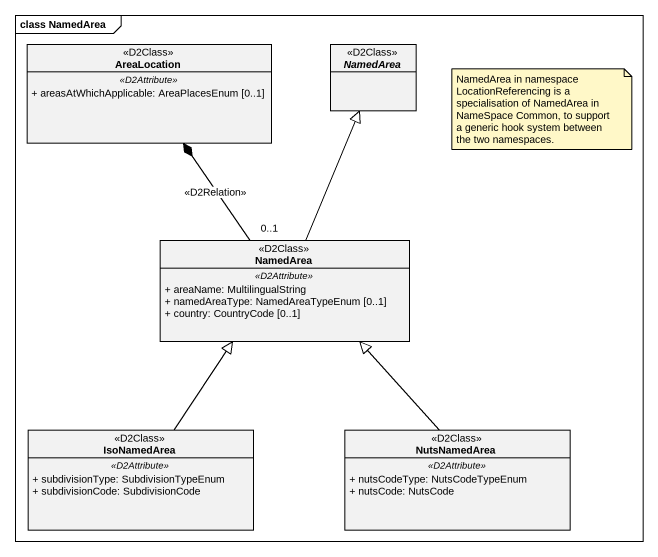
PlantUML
@startuml
mainframe class NamedArea
hide circle
hide empty members
skinparam classAttributeIconSize 0
class AreaLocation <<D2Class>> {
  .. <<D2Attribute>> ..
  + areasAtWhichApplicable: AreaPlacesEnum [0..1]
}
abstract class NamedArea <<D2Class>>
class "NamedArea" as NamedArea_2 <<D2Class>> {
  .. <<D2Attribute>> ..
  + areaName: MultilingualString
  + namedAreaType: NamedAreaTypeEnum [0..1]
  + country: CountryCode [0..1]
}
class IsoNamedArea <<D2Class>> {
  .. <<D2Attribute>> ..
  + subdivisionType: SubdivisionTypeEnum
  + subdivisionCode: SubdivisionCode
}
class NutsNamedArea <<D2Class>> {
  .. <<D2Attribute>> ..
  + nutsCodeType: NutsCodeTypeEnum
  + nutsCode: NutsCode
}
NamedArea_2 "0..1" -up-* AreaLocation : <<D2Relation>>
NamedArea_2 -up-|> NamedArea
IsoNamedArea -up-|> NamedArea_2
NutsNamedArea -up-|> NamedArea_2
note as N1
  NamedArea in namespace LocationReferencing is a specialisation of NamedArea in NameSpace Common, to support a generic hook system between the two namespaces.
end note
@enduml
